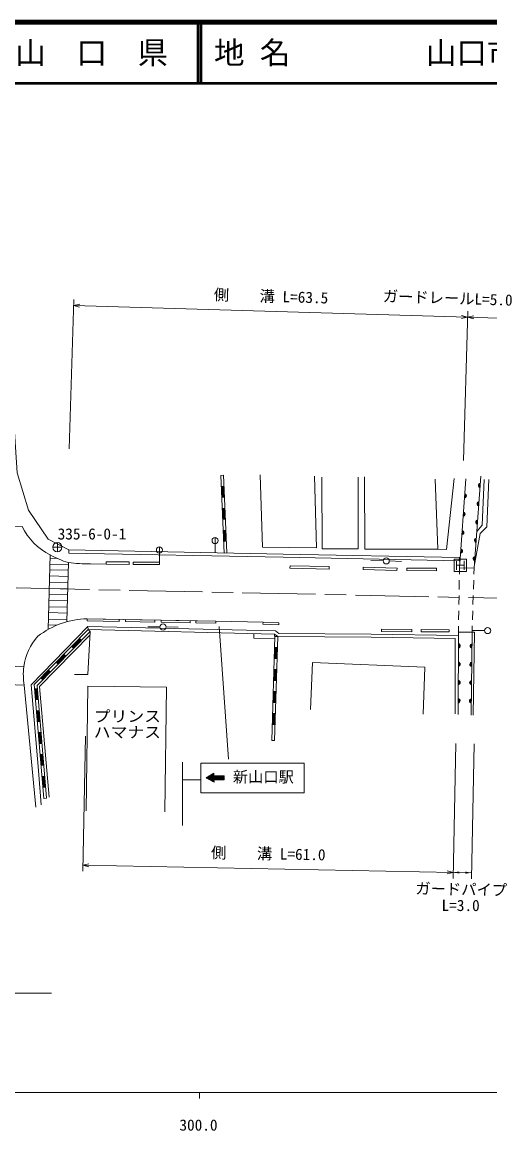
# Model space of a CAD drawing. Units: millimetres, scale not verified. Extents: x 40000 to 680000, y 20000 to 380000.
# Drawn here: x 338999 to 415506, y 198715 to 380000 of the extents above; entities that cross this region are included whole.
import ezdxf
from ezdxf.enums import TextEntityAlignment as Align

# ---------------------------------------------------------------- set-up
doc = ezdxf.new("R2010")
doc.units = ezdxf.units.MM
doc.header["$LTSCALE"] = 1000
doc.linetypes.add('CHAIN', pattern=[18.5, 12, -1.5, 3.5, -1.5])
for name, color, linetype, lineweight in [('M-BGD', 7, 'Continuous', 13), ('M-BMK', 2, 'CHAIN', 13), ('M-BMK-OTRS', 5, 'Continuous', 13), ('M-BMK-SRVR', 3, 'Continuous', 13), ('M-STR-HTXT', 7, 'Continuous', 13), ('M-STR-STRC', 7, 'Continuous', 13), ('M-STR-STRD', 7, 'Continuous', 13), ('M-TTL', 2, 'Continuous', 140), ('M-TTL-BAND', 7, 'Continuous', 13), ('M-TTL-LINE', 7, 'Continuous', 50)]:
    doc.layers.add(name, color=color, linetype=linetype, lineweight=lineweight)
doc.layers.add('M-BGD-HTXT', color=7, linetype='Continuous')
doc.layers.add('M-TTL-TXT', color=7, linetype='Continuous')
doc.styles.add('ＭＳ ゴシック', font='')
doc.styles.get('ＭＳ ゴシック').set_extended_font_data('MS Gothic')

# ---------------------------------------------------------------- blocks, each defined once
blk = doc.blocks.new('filled_arrow')
at = {"color": 0, "linetype": 'Continuous', "lineweight": -2}
blk.add_solid([(7.5, 1.25), (0, 0), (7.5, -1.25)], dxfattribs=at)

msp = doc.modelspace()

# ---------------------------------------------------------------- linework, layer by layer
at = {"layer": 'M-BGD'}
for p, q in [((371926, 305914), (371476, 305893)), ((371476, 305893), (372052, 293183)), ((371926, 305914), (372502, 293204)), ((393993, 293903), (393940, 305608)), ((410551, 290747), (411583, 305310)), ((414038, 305758), (412941, 290772)), ((372007, 304115), (371558, 304095)), ((371648, 304099), (371729, 302301)), ((371738, 304103), (371819, 302305)), ((371828, 304107), (371909, 302309)), ((371918, 304111), (371999, 302313)), ((371639, 302297), (372089, 302317)), ((372170, 300519), (371721, 300499)), ((371811, 300503), (371892, 298705)), ((371901, 300507), (371982, 298709)), ((371991, 300511), (372072, 298713)), ((372080, 300515), (372162, 298717)), ((371802, 298701), (372252, 298721)), ((372333, 296923), (371884, 296902)), ((371974, 296907), (372055, 295108)), ((372063, 296911), (372145, 295112)), ((372153, 296915), (372235, 295117)), ((372243, 296919), (372325, 295121)), ((346648, 293699), (346638, 293169)), ((371965, 295104), (372415, 295125)), ((372502, 293204), (372052, 293183)), ((398059, 291929), (396060, 291990)), ((399058, 291895), (401057, 291823)), ((410509, 291931), (410519, 292461)), ((410533, 289755), (410551, 290747)), ((410551, 290747), (412941, 290772)), ((412941, 290772), (412909, 289762)), ((410487, 287256), (410514, 288756)), ((412877, 288763), (412830, 287263)), ((410441, 284756), (410469, 286256)), ((412798, 286264), (412751, 284765)), ((410396, 282257), (410423, 283756)), ((412719, 283765), (412672, 282266)), ((349728, 281177), (349820, 280674)), ((361540, 281116), (359541, 281147)), ((362540, 281102), (364540, 281075)), ((410359, 280265), (410377, 281257)), ((412640, 281266), (412608, 280257)), ((340988, 271682), (349820, 280674)), ((341454, 271514), (350141, 280359)), ((348687, 278878), (348366, 279193)), ((349820, 280674), (350141, 280359)), ((380357, 279558), (379829, 262541)), ((380806, 279544), (380278, 262527)), ((380806, 279544), (380357, 279558)), ((410346, 266792), (410359, 280265)), ((410359, 280265), (413004, 280255)), ((412608, 280257), (412428, 266708)), ((414647, 280521), (412647, 280534)), ((413004, 280255), (412780, 266691)), ((347104, 277909), (347425, 277594)), ((347168, 277846), (348430, 279130)), ((347233, 277783), (348494, 279067)), ((347297, 277720), (348558, 279004)), ((347361, 277657), (348622, 278941)), ((380751, 277745), (380301, 277759)), ((380391, 277756), (380335, 275957)), ((380481, 277753), (380425, 275954)), ((380571, 277751), (380515, 275951)), ((380661, 277748), (380605, 275949)), ((344646, 275277), (345907, 276562)), ((344710, 275214), (345971, 276499)), ((344774, 275151), (346036, 276435)), ((344839, 275088), (346100, 276372)), ((346164, 276309), (345843, 276625)), ((380245, 275960), (380695, 275946)), ((342123, 272709), (343385, 273993)), ((342188, 272646), (343449, 273930)), ((342252, 272583), (343513, 273867)), ((342316, 272520), (343577, 273804)), ((343641, 273741), (343320, 274056)), ((344582, 275340), (344903, 275025)), ((380639, 274147), (380189, 274161)), ((380279, 274158), (380223, 272359)), ((380369, 274155), (380313, 272356)), ((380459, 274152), (380403, 272353)), ((380549, 274149), (380493, 272350)), ((386174, 267594), (386480, 275287)), ((342059, 272772), (342380, 272457)), ((380133, 272361), (380583, 272348)), ((342534, 253062), (340988, 271682)), ((341493, 271037), (341045, 271000)), ((341284, 269214), (341135, 271007)), ((341373, 269221), (341224, 271015)), ((341463, 269228), (341314, 271022)), ((341553, 269236), (341404, 271030)), ((342983, 253099), (341454, 271514)), ((380527, 270548), (380077, 270562)), ((380167, 270560), (380112, 268760)), ((380257, 270557), (380202, 268758)), ((380347, 270554), (380292, 268755)), ((380437, 270551), (380382, 268752)), ((341194, 269206), (341642, 269243)), ((380022, 268763), (380471, 268749)), ((341791, 267450), (341343, 267412)), ((341581, 265626), (341433, 267420)), ((341671, 265633), (341522, 267427)), ((341761, 265641), (341612, 267435)), ((341851, 265648), (341702, 267442)), ((380416, 266950), (379966, 266964)), ((380056, 266961), (380000, 265162)), ((380146, 266958), (380090, 265159)), ((380236, 266956), (380180, 265157)), ((380326, 266953), (380270, 265154)), ((341492, 265618), (341940, 265656)), ((379910, 265165), (380360, 265151)), ((342089, 263862), (341641, 263825)), ((341879, 262038), (341730, 263832)), ((341969, 262046), (341820, 263840)), ((342059, 262053), (341910, 263847)), ((342148, 262061), (341999, 263854)), ((341790, 262031), (342238, 262068)), ((380278, 262527), (379829, 262541)), ((342387, 260274), (341939, 260237)), ((342177, 258451), (342028, 260244)), ((342267, 258458), (342118, 260252)), ((342357, 258465), (342208, 260259)), ((342446, 258473), (342297, 260267)), ((342087, 258443), (342536, 258480)), ((342685, 256687), (342236, 256649)), ((342475, 254863), (342326, 256657)), ((342565, 254870), (342416, 256664)), ((342654, 254878), (342505, 256672)), ((342744, 254885), (342595, 256679)), ((342385, 254855), (342834, 254893)), ((342534, 253062), (342983, 253099)), ((288318, 221244), (343806, 221244))]:
    msp.add_line(p, q, dxfattribs=at)
for points in [[(346648, 293699), (343258, 295475), (340037, 300183), (338161, 306308), (337099, 323087)], [(377911, 305963), (378330, 294175), (387130, 294049), (386846, 305790)], [(388044, 305582), (388097, 293876), (393993, 293903)], [(394998, 305663), (395061, 293852), (407026, 293804), (406589, 305286)], [(407026, 293804), (408406, 293793), (409681, 305380)], [(415366, 305218), (415036, 297493), (413919, 296376), (412958, 291004)], [(414575, 305230), (414269, 297773), (413377, 296736)], [(346648, 293699), (381703, 293027), (410519, 292461)], [(346638, 293169), (381692, 292498), (410509, 291931)], [(349728, 281177), (340497, 271658), (341672, 257637), (342113, 251994)], [(380996, 281780), (378400, 281890), (370706, 282031), (349655, 282425)], [(349728, 281177), (380466, 280449), (380982, 280043), (396074, 279918), (410341, 279693)], [(343435, 253294), (341846, 271351), (350101, 279842)], [(347544, 273353), (349763, 273322), (350129, 280367)], [(349820, 280674), (380287, 279953), (380806, 279544), (396068, 279418), (409839, 279201), (409810, 266905)], [(376923, 280033), (376924, 279292), (380308, 279236), (380287, 279953)], [(386480, 275287), (404888, 274556), (404582, 266862)], [(362359, 250865), (362636, 271255), (349728, 271431), (349451, 251041)]]:
    msp.add_lwpolyline(points, dxfattribs=at)
for centre in [(398559, 291913), (362040, 281109), (415147, 280517)]:
    msp.add_circle(centre, 500, dxfattribs=at)
for centre, radius, start, end in [((413981, 304245), 354, 94.61189, 257.01707), ((411331, 302521), 354, 274.74204, 77.14722), ((411331, 302521), 283, 276.96608, 74.92318), ((413981, 304245), 283, 96.83593, 254.79303), ((413981, 304245), 212, 100.58225, 251.0467), ((413981, 304245), 142, 108.29398, 243.33497), ((413981, 304245), 100, 118.61164, 233.01731), ((411331, 302521), 212, 280.7124, 71.17685), ((411331, 302521), 142, 288.42413, 63.46512), ((411331, 302521), 100, 298.7418, 53.14746), ((413762, 301253), 354, 94.61189, 257.01707), ((413762, 301253), 283, 96.83593, 254.79303), ((413762, 301253), 212, 100.58225, 251.0467), ((413762, 301253), 142, 108.29398, 243.33497), ((413762, 301253), 100, 118.61164, 233.01731), ((411119, 299529), 354, 274.74204, 77.14722), ((411119, 299529), 283, 276.96608, 74.92318), ((411119, 299529), 212, 280.7124, 71.17685), ((411119, 299529), 142, 288.42413, 63.46512), ((411119, 299529), 100, 298.7418, 53.14746), ((413543, 298261), 354, 94.61189, 257.01707), ((413543, 298261), 283, 96.83593, 254.79303), ((413543, 298261), 212, 100.58225, 251.0467), ((413543, 298261), 142, 108.29398, 243.33497), ((413543, 298261), 100, 118.61164, 233.01731), ((410907, 296536), 354, 274.74204, 77.14722), ((410907, 296536), 283, 276.96608, 74.92318), ((410907, 296536), 212, 280.7124, 71.17685), ((410907, 296536), 142, 288.42413, 63.46512), ((410907, 296536), 100, 298.7418, 53.14746), ((413324, 295269), 354, 94.61189, 257.01707), ((413324, 295269), 283, 96.83593, 254.79303), ((410695, 293544), 354, 274.74204, 77.14722), ((410695, 293544), 283, 276.96608, 74.92318), ((410695, 293544), 212, 280.7124, 71.17685), ((413324, 295269), 212, 100.58225, 251.0467), ((413324, 295269), 142, 108.29398, 243.33497), ((413324, 295269), 100, 118.61164, 233.01731), ((410695, 293544), 142, 288.42413, 63.46512), ((410695, 293544), 100, 298.7418, 53.14746), ((413105, 292277), 354, 94.61189, 257.01707), ((413105, 292277), 283, 96.83593, 254.79303), ((413105, 292277), 212, 100.58225, 251.0467), ((413105, 292277), 142, 108.29398, 243.33497), ((413105, 292277), 100, 118.61164, 233.01731), ((410303, 278029), 354, 278.74165, 81.14683), ((410303, 278029), 283, 280.96569, 78.92279), ((410303, 278029), 212, 284.71202, 75.17647), ((410303, 278029), 142, 292.42375, 67.46474), ((410303, 278029), 100, 302.74141, 57.14707), ((412632, 277981), 354, 98.03233, 260.43751), ((412632, 277981), 283, 100.25637, 258.21347), ((412632, 277981), 212, 104.00269, 254.46714), ((412632, 277981), 142, 111.71442, 246.75541), ((412632, 277981), 100, 122.03209, 236.43775), ((410300, 275029), 354, 278.74165, 81.14683), ((410300, 275029), 283, 280.96569, 78.92279), ((410300, 275029), 212, 284.71202, 75.17647), ((410300, 275029), 142, 292.42375, 67.46474), ((410300, 275029), 100, 302.74141, 57.14707), ((412592, 274982), 354, 98.03233, 260.43751), ((412592, 274982), 283, 100.25637, 258.21347), ((412592, 274982), 212, 104.00269, 254.46714), ((412592, 274982), 142, 111.71442, 246.75541), ((412592, 274982), 100, 122.03209, 236.43775), ((410297, 272029), 354, 278.74165, 81.14683), ((410297, 272029), 283, 280.96569, 78.92279), ((410297, 272029), 212, 284.71202, 75.17647), ((410297, 272029), 142, 292.42375, 67.46474), ((410297, 272029), 100, 302.74141, 57.14707), ((412552, 271982), 354, 98.03233, 260.43751), ((412552, 271982), 283, 100.25637, 258.21347), ((412552, 271982), 212, 104.00269, 254.46714), ((412552, 271982), 142, 111.71442, 246.75541), ((412552, 271982), 100, 122.03209, 236.43775), ((410294, 269029), 354, 278.74165, 81.14683), ((410294, 269029), 283, 280.96569, 78.92279), ((410294, 269029), 212, 284.71202, 75.17647), ((410294, 269029), 142, 292.42375, 67.46474), ((410294, 269029), 100, 302.74141, 57.14707), ((412512, 268982), 354, 98.03233, 260.43751), ((412512, 268982), 283, 100.25637, 258.21347), ((412512, 268982), 212, 104.00269, 254.46714), ((412512, 268982), 142, 111.71442, 246.75541), ((412512, 268982), 100, 122.03209, 236.43775)]:
    msp.add_arc(centre, radius, start, end, dxfattribs=at)
at = {"layer": 'M-BMK'}
msp.add_line((423999, 285663), (325687, 287741), dxfattribs=at)
at = {"layer": 'M-BMK-OTRS'}
for p, q in [((350190, 291446), (352742, 291360)), ((339338, 271577), (341256, 251655))]:
    msp.add_line(p, q, dxfattribs=at)
for centre, radius, start, end in [((347953, 301772), 9898, 205.23175, 243.83891), ((350237, 304643), 13506, 240.50952, 254.17779), ((349592, 313374), 21936, 262.04189, 271.56221), ((349769, 269252), 13173, 90.49438, 128.40184), ((348072, 273490), 8893, 136.82265, 172.88014), ((350602, 273426), 11415, 174.13697, 189.32277)]:
    msp.add_arc(centre, radius, start, end, dxfattribs=at)
at = {"layer": 'M-BMK-SRVR'}
for p, q in [((345505, 294145), (344005, 294145)), ((344755, 294895), (344755, 293395))]:
    msp.add_line(p, q, dxfattribs=at)
msp.add_circle((344755, 294145), 750, dxfattribs=at)
at = {"layer": 'M-STR-HTXT'}
for p, q in [((346712, 310235), (347432, 334669)), ((347403, 333670), (348410, 333890)), ((347403, 333670), (411877, 331770)), ((347403, 333670), (348395, 333390)), ((411877, 331770), (410870, 331549)), ((411877, 331770), (410885, 332049)), ((411187, 308335), (411907, 332769)), ((411877, 331770), (412885, 331987)), ((411877, 331770), (416889, 331607)), ((411877, 331770), (412869, 331488)), ((349342, 263258), (348905, 241170)), ((409926, 262062), (409490, 239973)), ((412926, 262002), (412490, 239914)), ((348925, 242169), (349930, 242400)), ((348925, 242169), (409510, 240973)), ((348925, 242169), (349920, 241900)), ((409510, 240973), (408515, 241242)), ((409510, 240973), (408505, 240742)), ((409510, 240973), (412509, 240913))]:
    msp.add_line(p, q, dxfattribs=at)
at = {"layer": 'M-STR-STRC'}
for p, q in [((326383, 297951), (338999, 297552)), ((370568, 295741), (370568, 293241)), ((361457, 294196), (361457, 291696)), ((343278, 280757), (343589, 292887)), ((343575, 292343), (344725, 292313)), ((409682, 290189), (409682, 292189)), ((409682, 292189), (411682, 292189)), ((410057, 291939), (410057, 290439)), ((411307, 291939), (411307, 290439)), ((411682, 292189), (411682, 290189)), ((343527, 290466), (346523, 290389)), ((343550, 291357), (346546, 291280)), ((346308, 281995), (346555, 291649)), ((411682, 290189), (409682, 290189)), ((410057, 291189), (411307, 291189)), ((343475, 288434), (346471, 288357)), ((343501, 289452), (346497, 289375)), ((343424, 286435), (346420, 286358)), ((343448, 287406), (346444, 287329)), ((343399, 285458), (346395, 285381)), ((343347, 283446), (346343, 283370)), ((343372, 284402), (346368, 284325)), ((343296, 281443), (344692, 281408)), ((343320, 282376), (346316, 282300)), ((371226, 281182), (372747, 259494)), ((329482, 274980), (339247, 274592)), ((330314, 271935), (339338, 271577)), ((365206, 259015), (365206, 248636)), ((368244, 258861), (368244, 254001)), ((365206, 256130), (368244, 256130)), ((369132, 256425), (369108, 256451)), ((369161, 256483), (369111, 256436)), ((369284, 256342), (369156, 256480)), ((369383, 256614), (369162, 256408)), ((369436, 256259), (369204, 256508)), ((369604, 256745), (369213, 256381)), ((369588, 256177), (369253, 256537)), ((369826, 256876), (369264, 256353)), ((369740, 256094), (369301, 256566)), ((370048, 257007), (369315, 256325)), ((369892, 256011), (369350, 256594)), ((370269, 257138), (369366, 256298)), ((370044, 255929), (369398, 256623)), ((370378, 257164), (369417, 256270)), ((370196, 255846), (369447, 256651)), ((370378, 257089), (369468, 256242)), ((370348, 255763), (369495, 256680)), ((370379, 257014), (369518, 256214)), ((370382, 255807), (369543, 256709)), ((370379, 256940), (369569, 256187)), ((370382, 255888), (369592, 256737)), ((370380, 256865), (369620, 256159)), ((370381, 255969), (369640, 256766)), ((370380, 256790), (369671, 256131)), ((370381, 256050), (369689, 256795)), ((370404, 256737), (369722, 256104)), ((370391, 256120), (369737, 256823)), ((370485, 256738), (369773, 256076)), ((370466, 256120), (369786, 256852)), ((370565, 256738), (369824, 256048)), ((370541, 256120), (369834, 256880)), ((370646, 256738), (369875, 256021)), ((370616, 256120), (369882, 256909)), ((370727, 256738), (369926, 255993)), ((370691, 256120), (369931, 256938)), ((370808, 256738), (369977, 255965)), ((370766, 256120), (369979, 256966)), ((370889, 256738), (370027, 255937)), ((370841, 256120), (370028, 256995)), ((370916, 256120), (370076, 257024)), ((370970, 256739), (370078, 255910)), ((370380, 256777), (370125, 257052)), ((370381, 256116), (370129, 255882)), ((370380, 256859), (370173, 257081)), ((370381, 256041), (370180, 255854)), ((370379, 256940), (370222, 257109)), ((370381, 255966), (370231, 255827)), ((370379, 257021), (370270, 257138)), ((370382, 255891), (370282, 255799)), ((370378, 257102), (370318, 257167)), ((370382, 255817), (370333, 255771)), ((370378, 257184), (370367, 257195)), ((371051, 256739), (370385, 256120)), ((370991, 256120), (370417, 256737)), ((371132, 256739), (370466, 256120)), ((371066, 256120), (370492, 256738)), ((371213, 256739), (370547, 256120)), ((371142, 256120), (370567, 256738)), ((371294, 256739), (370627, 256120)), ((371217, 256120), (370642, 256738)), ((371375, 256740), (370708, 256120)), ((371292, 256120), (370717, 256738)), ((371455, 256740), (370789, 256120)), ((371367, 256120), (370792, 256738)), ((371442, 256120), (370867, 256738)), ((371536, 256740), (370870, 256120)), ((371517, 256120), (370942, 256739)), ((371617, 256740), (370950, 256120)), ((371592, 256120), (371016, 256739)), ((371698, 256740), (371031, 256120)), ((371667, 256120), (371091, 256739)), ((371779, 256741), (371112, 256120)), ((371742, 256120), (371166, 256739)), ((371860, 256741), (371192, 256120)), ((371817, 256120), (371241, 256739)), ((371941, 256741), (371273, 256120)), ((371892, 256120), (371316, 256739)), ((372022, 256741), (371354, 256120)), ((371967, 256120), (371391, 256740)), ((372047, 256689), (371435, 256120)), ((372042, 256120), (371466, 256740)), ((372047, 256614), (371515, 256120)), ((372047, 256195), (371541, 256740)), ((372047, 256539), (371596, 256120)), ((372047, 256276), (371616, 256740)), ((372047, 256464), (371677, 256120)), ((372047, 256357), (371690, 256740)), ((372047, 256389), (371757, 256120)), ((372047, 256438), (371765, 256740)), ((372047, 256314), (371838, 256120)), ((372047, 256518), (371840, 256741)), ((372047, 256599), (371915, 256741)), ((372047, 256239), (371919, 256120)), ((372047, 256680), (371990, 256741)), ((372047, 256164), (372000, 256120))]:
    msp.add_line(p, q, dxfattribs=at)
msp.add_lwpolyline([(368244, 254001), (385131, 254001), (385131, 258861), (368244, 258861)], dxfattribs=at)
msp.add_lwpolyline([(370381, 256120), (370382, 255744), (369096, 256444), (370378, 257202), (370380, 256737), (372047, 256741), (372047, 256120)], close=True, dxfattribs=at)
for centre in [(370568, 295241), (361457, 293696)]:
    msp.add_circle(centre, 500, dxfattribs=at)
at = {"layer": 'M-STR-STRD'}
for points in [[(352742, 291360), (356525, 291339), (356527, 291751), (352744, 291772)], [(357140, 291325), (361455, 291297), (361457, 291696), (357143, 291724)], [(389234, 290998), (382815, 291124), (382806, 290698), (389225, 290573)], [(400326, 290747), (394803, 290904), (394792, 290492), (400314, 290335)], [(406761, 290715), (401946, 290747), (401944, 290337), (406758, 290306)], [(354891, 282327), (349655, 282425), (349649, 282108), (354885, 282011)], [(360691, 282219), (355887, 282308), (355881, 281973), (360685, 281883)], [(366502, 282110), (361760, 282199), (361754, 281867), (366496, 281778)], [(370706, 282031), (367404, 282093), (367398, 281765), (370700, 281703)], [(380996, 281780), (378400, 281890), (378386, 281574), (380982, 281464)], [(402765, 280291), (397777, 280370), (397783, 280763), (402771, 280684)], [(408877, 280283), (404267, 280299), (404268, 280676), (408878, 280661)]]:
    msp.add_lwpolyline(points, close=True, dxfattribs=at)
at = {"layer": 'M-TTL'}
msp.add_line((680000, 380000), (40000, 380000), dxfattribs=at)
at = {"layer": 'M-TTL-BAND'}
for p, q in [((40000, 205000), (579000, 205000)), ((368000, 205000), (368000, 204000))]:
    msp.add_line(p, q, dxfattribs=at)
at = {"layer": 'M-TTL-LINE'}
for p, q in [((367750, 380000), (367750, 370000)), ((368250, 380000), (368250, 370000)), ((40000, 370000), (680000, 370000))]:
    msp.add_line(p, q, dxfattribs=at)

# ---------------------------------------------------------------- block references
at = {"layer": 'M-STR-HTXT', "xscale": 133, "yscale": 133}
for p, rotation in [((409510, 240973), 358.9), ((412509, 240913), 178.9)]:
    msp.add_blockref('filled_arrow', p, dxfattribs=dict(at, rotation=rotation))

# ---------------------------------------------------------------- texts
at = {"layer": 'M-BGD-HTXT', "style": 'ＭＳ ゴシック', "width": 1.1}
for s, p in [('プリンス', (356210, 265039)), ('ハマナス', (356210, 262423))]:
    msp.add_text(s, height=1833, dxfattribs=at).set_placement(p, align=Align.BOTTOM_CENTER)
at = {"layer": 'M-BMK-SRVR', "style": 'ＭＳ ゴシック'}
msp.add_text('335-6-0-1', height=1833, dxfattribs=at).set_placement((344806, 294858), align=Align.BOTTOM_LEFT)
at = {"layer": 'M-STR-HTXT', "style": 'ＭＳ ゴシック'}
for s, rotation, p in [('側\u3000\u3000溝 L=63.5', 358.312, (379669, 333719)), ('ガードレールL=5.0', 358.142, (408575, 333426)), ('側\u3000\u3000溝 L=61.0', 358.868, (379237, 242571)), ('ガードパイプ', 358.868, (410791, 236751)), ('L=3.0', 359.868, (410730, 234105))]:
    msp.add_text(s, height=1833, rotation=rotation, dxfattribs=at).set_placement(p, align=Align.BOTTOM_CENTER)
at = {"layer": 'M-STR-STRC', "style": 'ＭＳ ゴシック'}
msp.add_text('新山口駅', height=1833, dxfattribs=at).set_placement((378455, 255134), align=Align.BOTTOM_CENTER)
at = {"layer": 'M-TTL-BAND', "style": 'ＭＳ ゴシック'}
msp.add_text('300.0', height=1833, dxfattribs=at).set_placement((367844, 198195), align=Align.BOTTOM_CENTER)
at = {"layer": 'M-TTL-TXT', "style": 'ＭＳ ゴシック'}
msp.add_text('山\u3000口\u3000県', height=3666, dxfattribs=at).set_placement((350375, 375000), align=Align.MIDDLE_CENTER)
for s, p in [('地 名', (370380, 375000)), ('山口市小郡下郷', (405024, 375000))]:
    msp.add_text(s, height=3666, dxfattribs=at).set_placement(p, align=Align.MIDDLE_LEFT)

doc.saveas('drawing.dxf')
